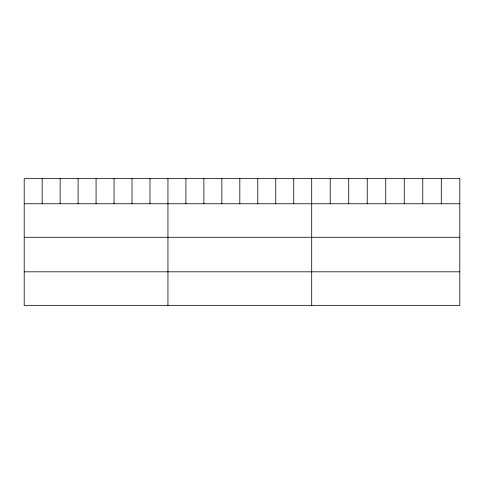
<?xml version="1.0" encoding="UTF-8"?>
<svg xmlns="http://www.w3.org/2000/svg" width="484" height="484" viewBox="0 0 484 484"><rect width="100%" height="100%" fill="white"/><g stroke="black" fill="none" stroke-linecap="round" stroke-linejoin="round"><path stroke-width="0.73" d="M24.2 203.758L459.8 203.758M24.2 237.281L459.8 237.281M24.2 271.82L459.8 271.82M441.287 178.656L441.287 203.758M422.774 178.656L422.774 203.758M404.261 178.656L404.261 203.758M385.748 178.656L385.748 203.758M367.235 178.656L367.235 203.758M348.722 178.656L348.722 203.758M330.209 178.656L330.209 203.758M311.696 178.656L311.696 305.344M293.727 178.656L293.727 203.758M275.759 178.656L275.759 203.758M257.791 178.656L257.791 203.758M239.822 178.656L239.822 203.758M221.853 178.656L221.853 203.758M203.885 178.656L203.885 203.758M185.917 178.656L185.917 203.758M167.948 178.656L167.948 305.344M149.98 178.656L149.98 203.758M132.011 178.656L132.011 203.758M114.042 178.656L114.042 203.758M96.074 178.656L96.074 203.758M78.105 178.656L78.105 203.758M60.137 178.656L60.137 203.758M42.169 178.656L42.169 203.758M459.8 178.656L24.2 178.656L24.2 305.344L459.8 305.344L459.8 178.656"/></g></svg>
